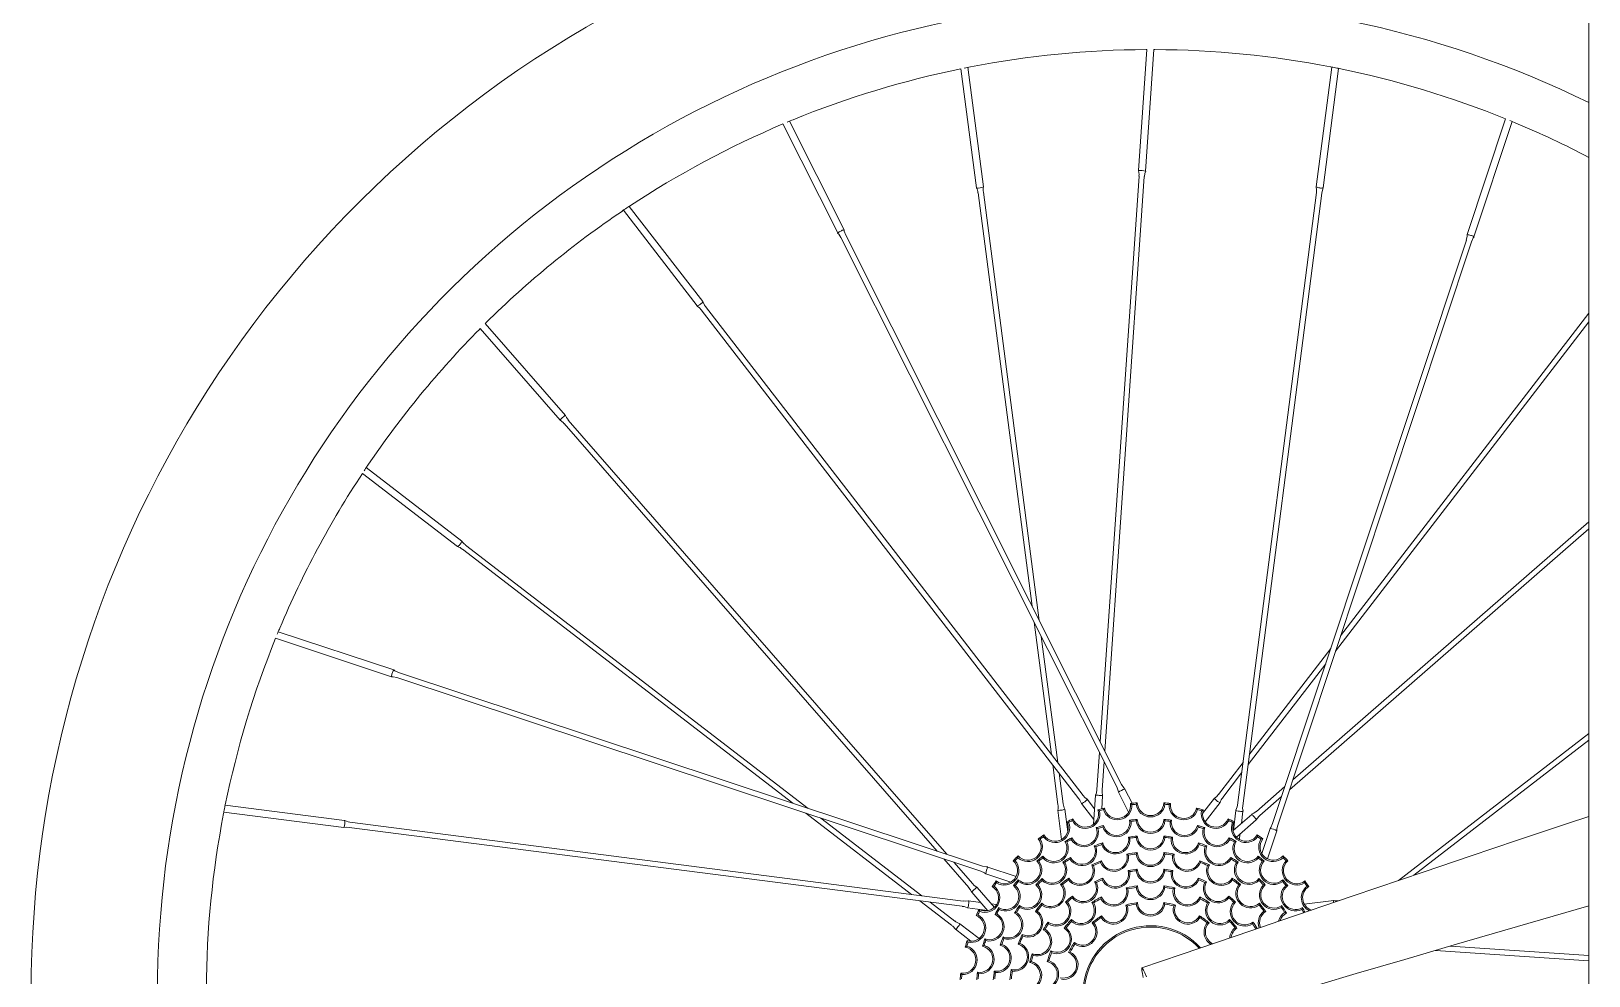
# Model space of a CAD drawing. Header units: inches. Extents: x -9 to 508, y -1 to 141.
# Drawn here: x -9.03 to 8.62, y 109.1 to 119.81 of the extents above; entities that cross this region are included whole.
import ezdxf

# ---------------------------------------------------------------- set-up
doc = ezdxf.new("R2010")
doc.units = ezdxf.units.IN
doc.layers.add('ZANO_R', color=7, linetype='Continuous', lineweight=0)

msp = doc.modelspace()

# ---------------------------------------------------------------- linework, layer by layer
at = {"layer": 'ZANO_R'}
msp.add_line((8.61546, 127.77367), (8.61546, 96.27767), dxfattribs=at)
at = {"layer": 'ZANO_R', "color": 253}
for p, q in [((3.60832, 119.59672), (3.514, 118.22388)), ((3.59381, 118.2184), (3.68851, 119.59673)), ((1.50266, 119.37854), (1.67853, 118.03059)), ((1.75786, 118.04094), (1.5811, 119.39569)), ((5.70256, 119.39784), (5.52765, 118.03941)), ((5.607, 118.0292), (5.7812, 119.38218)), ((0.17786, 117.55314), (-0.44026, 118.78495)), ((7.67309, 118.81108), (7.23788, 117.49916)), ((7.31381, 117.47397), (7.74776, 118.78208)), ((-0.51357, 118.75266), (0.10636, 117.51726)), ((3.5197, 118.16099), (3.07917, 111.74903)), ((3.13207, 111.64361), (3.57956, 118.15688)), ((1.69644, 117.97067), (2.30761, 113.28661)), ((2.38938, 113.12366), (1.75593, 117.97844)), ((5.52967, 117.97677), (4.6355, 111.03196)), ((4.69501, 111.0243), (5.58918, 117.96911)), ((-2.32185, 117.77419), (-1.48497, 116.68996)), ((-1.42164, 116.73884), (-2.25517, 117.81873)), ((0.14323, 117.46607), (3.2688, 111.23736)), ((3.32242, 111.26427), (0.19686, 117.49298)), ((7.22776, 117.43689), (5.0335, 110.82242)), ((5.09045, 110.80352), (7.28471, 117.418)), ((-1.43925, 116.64709), (2.8392, 111.10409)), ((2.88669, 111.14075), (-1.39176, 116.68375)), ((-2.97897, 115.44909), (-3.88663, 116.49068)), ((5.74548, 112.77807), (8.61546, 116.50939)), ((8.61546, 116.6078), (5.80289, 112.95112)), ((-3.94333, 116.43397), (-3.03928, 115.39653)), ((-2.99078, 115.3561), (1.23166, 110.51065)), ((1.34361, 110.47351), (-2.94554, 115.39551)), ((-5.27798, 114.79076), (-4.20047, 113.96199)), ((-4.1517, 114.0254), (-5.23462, 114.85834)), ((8.61546, 114.24127), (5.26123, 111.31831)), ((5.22409, 111.20637), (8.61546, 114.16169)), ((-4.14545, 113.93228), (-0.40115, 111.05231)), ((-0.2281, 110.99491), (-4.10887, 113.97984)), ((-4.924, 112.56324), (-6.23211, 112.99719)), ((2.3312, 113.10583), (2.52676, 111.60708)), ((2.59958, 111.51274), (2.41297, 112.94287)), ((-6.26111, 112.92252), (-4.94919, 112.48731)), ((5.69173, 112.8066), (4.77023, 111.60855)), ((4.75501, 111.49035), (5.63432, 112.63356)), ((-4.88693, 112.47719), (1.72755, 110.28293)), ((1.74645, 110.33988), (-4.86803, 112.53414)), ((8.61546, 111.84173), (6.45923, 110.17741)), ((6.63451, 110.23691), (8.61546, 111.76594)), ((3.07109, 111.63136), (3.04172, 111.20396)), ((3.10158, 111.19985), (3.12398, 111.52595)), ((2.54218, 111.4889), (2.60108, 111.03748)), ((2.66058, 111.04524), (2.61499, 111.39456)), ((4.69758, 111.51408), (4.42002, 111.15323)), ((4.46758, 111.11665), (4.68236, 111.39589)), ((3.2878, 111.1772), (3.40192, 110.94978)), ((3.44015, 111.05196), (3.3593, 111.21308)), ((5.17231, 111.24082), (4.84932, 110.95937)), ((-5.47923, 110.85642), (-6.83221, 111.03062)), ((2.86909, 111.049), (3.00863, 110.86822)), ((3.01689, 110.98844), (2.93242, 111.09789)), ((3.02747, 111.14245), (3.00498, 110.81515)), ((3.0972, 110.99027), (3.10728, 111.13696)), ((3.12803, 110.99819), (3.11731, 110.98001)), ((3.42329, 111.05025), (3.43959, 111.03683)), ((3.50036, 111.05699), (3.48665, 111.04095)), ((3.8139, 111.04095), (3.80018, 111.05699)), ((3.86096, 111.03683), (3.87725, 111.05025)), ((4.18324, 110.98001), (4.17251, 110.99819)), ((4.37446, 111.11039), (4.23994, 110.9355)), ((4.26934, 110.84251), (4.43787, 111.06162)), ((4.88874, 110.91414), (5.13517, 111.12888)), ((-6.84787, 110.95198), (-5.48944, 110.77708)), ((1.52567, 109.94443), (-5.41914, 110.8386)), ((-0.25663, 110.94115), (0.94142, 110.01966)), ((1.05962, 110.00444), (-0.08358, 110.88375)), ((2.59915, 110.97497), (2.64263, 110.64177)), ((2.71212, 110.72749), (2.67848, 110.98532)), ((2.70145, 110.84292), (2.72135, 110.83589)), ((2.77157, 110.87562), (2.76416, 110.85585)), ((3.0533, 110.97816), (3.07168, 110.96778)), ((3.41309, 110.8604), (3.42964, 110.84724)), ((3.50038, 110.869), (3.48672, 110.85286)), ((3.81382, 110.85286), (3.80016, 110.869)), ((3.87091, 110.84724), (3.88745, 110.8604)), ((4.22887, 110.96778), (4.24724, 110.97816)), ((4.53638, 110.85585), (4.52898, 110.87562)), ((4.5792, 110.83589), (4.5991, 110.84292)), ((4.79575, 110.92595), (4.58465, 110.74199)), ((4.61768, 110.97187), (4.58852, 110.74536)), ((4.62281, 110.66913), (4.84831, 110.86563)), ((4.67937, 110.82453), (4.69702, 110.96165)), ((-5.4268, 110.7791), (1.51801, 109.88492)), ((2.37843, 110.64864), (2.39925, 110.64517)), ((2.4418, 110.69301), (2.43794, 110.67226)), ((2.75817, 110.66173), (2.75173, 110.6416)), ((3.03514, 110.77645), (3.05393, 110.76677)), ((3.11907, 110.80192), (3.10882, 110.78342)), ((3.40003, 110.66959), (3.41689, 110.65676)), ((3.50041, 110.6809), (3.48682, 110.66464)), ((3.81372, 110.66464), (3.80014, 110.6809)), ((3.88366, 110.65676), (3.90052, 110.66959)), ((4.19172, 110.78342), (4.18148, 110.80192)), ((4.24662, 110.76677), (4.26541, 110.77645)), ((4.54881, 110.6416), (4.54237, 110.66173)), ((4.65598, 110.64288), (4.66398, 110.70501)), ((4.8626, 110.67226), (4.85875, 110.69301)), ((4.9013, 110.64517), (4.92212, 110.64864)), ((5.0044, 110.76645), (4.91001, 110.48193)), ((4.97428, 110.42157), (5.08033, 110.74126)), ((2.68082, 110.62039), (2.70114, 110.61455)), ((3.01246, 110.56953), (3.03176, 110.56078)), ((3.10781, 110.60289), (3.09818, 110.58402)), ((3.38271, 110.47716), (3.39999, 110.46481)), ((3.50044, 110.49266), (3.48695, 110.47626)), ((3.8136, 110.47626), (3.80011, 110.49266)), ((3.90056, 110.46481), (3.91783, 110.47716)), ((4.20236, 110.58402), (4.19274, 110.60289)), ((4.26879, 110.56078), (4.28808, 110.56953)), ((4.5994, 110.61455), (4.61973, 110.62039)), ((1.30915, 110.42173), (1.5906, 110.09875)), ((1.63583, 110.13817), (1.42109, 110.38459)), ((2.1284, 110.22371), (1.80871, 110.32976)), ((2.09405, 110.40122), (2.11516, 110.40141)), ((2.14876, 110.45592), (2.14856, 110.43482)), ((2.36376, 110.39819), (2.38483, 110.39644)), ((2.43156, 110.45384), (2.42917, 110.43283)), ((2.65688, 110.38574), (2.67764, 110.3815)), ((2.74241, 110.43948), (2.73723, 110.41894)), ((2.98355, 110.35416), (3.00344, 110.3467)), ((3.09325, 110.3996), (3.08447, 110.38027)), ((3.39829, 110.28954), (3.4158, 110.27738)), ((3.50049, 110.30423), (3.48711, 110.28764)), ((3.81343, 110.28764), (3.80006, 110.30423)), ((3.88475, 110.27738), (3.90225, 110.28954)), ((4.21608, 110.38027), (4.20729, 110.3996)), ((4.29711, 110.3467), (4.31699, 110.35416)), ((4.56332, 110.41894), (4.55813, 110.43948)), ((4.62291, 110.3815), (4.64366, 110.38574)), ((4.87138, 110.43283), (4.86899, 110.45384)), ((4.91572, 110.39644), (4.93679, 110.39819)), ((5.15199, 110.43482), (5.15179, 110.45592)), ((5.18539, 110.40141), (5.2065, 110.40122)), ((1.78352, 110.25383), (2.06805, 110.15944)), ((1.90133, 110.17154), (1.9048, 110.15072)), ((2.09613, 110.11841), (2.11714, 110.1208)), ((2.15178, 110.18621), (2.15353, 110.16514)), ((2.35111, 110.12743), (2.37229, 110.12791)), ((2.42254, 110.19886), (2.42206, 110.17768)), ((2.62982, 110.13204), (2.65097, 110.12998)), ((2.72403, 110.20433), (2.72055, 110.18337)), ((3.01694, 110.16225), (3.03716, 110.15552)), ((3.11085, 110.20514), (3.10269, 110.18545)), ((3.50056, 110.11551), (3.48734, 110.09867)), ((3.81321, 110.09867), (3.79999, 110.11551)), ((4.19785, 110.18545), (4.1897, 110.20514)), ((4.26339, 110.15552), (4.28361, 110.16225)), ((4.58, 110.18337), (4.57652, 110.20433)), ((4.64958, 110.12998), (4.67072, 110.13204)), ((4.87849, 110.17768), (4.87801, 110.19886)), ((4.92825, 110.12791), (4.94943, 110.12743)), ((5.14701, 110.16514), (5.14877, 110.18621)), ((5.1834, 110.1208), (5.20441, 110.11841)), ((5.39574, 110.15072), (5.39922, 110.17154)), ((1.03589, 109.947), (1.39674, 109.66944)), ((1.72544, 109.9288), (1.58832, 109.94645)), ((1.62402, 110.04517), (1.80798, 109.83408)), ((1.88084, 109.87223), (1.68434, 110.09773)), ((1.85696, 110.10817), (1.87771, 110.11203)), ((2.76492, 110.00028), (2.76264, 109.97909)), ((3.09375, 109.99098), (3.08709, 109.97064)), ((3.37513, 110.0934), (3.39331, 110.08209)), ((3.90724, 110.08209), (3.92542, 110.0934)), ((4.21346, 109.97064), (4.20679, 109.99098)), ((4.53791, 109.97909), (4.53563, 110.00028)), ((5.72555, 109.95082), (5.39235, 109.90734)), ((5.42284, 110.11203), (5.44359, 110.10817)), ((1.43332, 109.717), (1.15408, 109.93178)), ((1.5781, 109.86711), (1.80461, 109.83794)), ((1.67435, 109.7784), (1.69412, 109.78581)), ((1.70705, 109.84852), (1.71408, 109.82862)), ((1.90709, 109.90541), (1.84496, 109.91341)), ((1.88824, 109.7918), (1.90838, 109.79824)), ((1.92958, 109.86915), (1.93542, 109.84883)), ((2.11049, 109.80756), (2.13103, 109.81274)), ((2.16423, 109.89309), (2.16847, 109.87233)), ((2.34564, 109.82594), (2.3666, 109.82942)), ((2.41793, 109.92015), (2.41999, 109.899)), ((2.68689, 109.93267), (2.70819, 109.93191)), ((2.98345, 109.9273), (3.0044, 109.9229)), ((3.09602, 109.77674), (3.09113, 109.75577)), ((3.36937, 109.89844), (3.38822, 109.88805)), ((3.50067, 109.92635), (3.48767, 109.90918)), ((3.81288, 109.90918), (3.79988, 109.92635)), ((3.91232, 109.88805), (3.93118, 109.89844)), ((4.20942, 109.75577), (4.20452, 109.77674)), ((4.29614, 109.9229), (4.31709, 109.9273)), ((4.59236, 109.93191), (4.61366, 109.93267)), ((4.88056, 109.899), (4.88262, 109.92015)), ((4.93395, 109.82942), (4.9549, 109.82594)), ((5.13207, 109.87233), (5.13631, 109.89309)), ((5.16951, 109.81274), (5.19006, 109.80756)), ((5.36513, 109.84883), (5.37096, 109.86915)), ((1.43958, 109.62388), (1.61447, 109.48936)), ((1.70746, 109.51877), (1.48835, 109.68729)), ((2.43489, 109.61941), (2.45554, 109.62469)), ((2.49071, 109.70627), (2.49449, 109.6853)), ((2.67221, 109.63726), (2.6934, 109.64029)), ((2.75407, 109.73483), (2.75477, 109.71343)), ((2.98743, 109.69784), (3.00888, 109.69601)), ((4.29166, 109.69601), (4.31312, 109.69784)), ((4.54578, 109.71343), (4.54647, 109.73483)), ((4.60715, 109.64029), (4.62834, 109.63726)), ((4.80606, 109.6853), (4.80984, 109.70627)), ((1.55179, 109.42194), (1.56996, 109.43266)), ((1.57181, 109.49667), (1.58219, 109.47829)), ((1.74806, 109.4309), (1.76655, 109.44115)), ((1.77352, 109.51483), (1.7832, 109.49604)), ((1.94708, 109.44216), (1.96595, 109.45179)), ((1.98044, 109.53751), (1.98919, 109.51821)), ((2.15037, 109.45672), (2.16971, 109.4655)), ((2.19581, 109.56642), (2.20327, 109.54653)), ((2.78721, 109.47548), (2.79128, 109.45434)), ((8.61546, 109.32543), (7.04419, 109.43338)), ((2.28135, 109.24785), (2.29968, 109.25872)), ((2.31044, 109.34691), (2.31998, 109.32785)), ((2.47893, 109.25827), (2.4978, 109.26836)), ((2.52249, 109.37794), (2.53046, 109.35808)), ((2.7201, 109.35924), (2.74044, 109.36629)), ((6.87782, 109.38467), (8.61546, 109.26529)), ((1.49972, 109.12668), (1.51314, 109.11038)), ((1.68957, 109.13688), (1.70274, 109.12033)), ((1.88038, 109.14994), (1.89321, 109.13308)), ((2.07281, 109.16726), (2.08516, 109.14998))]:
    msp.add_line(p, q, dxfattribs=at)
at = {"layer": 'ZANO_R', "color": 253, "flags": 128}
for points in [[(3.60094, 119.59627), (3.60067, 119.59626), (3.60555, 119.59657), (3.60832, 119.59671)], [(5.68854, 119.40039), (5.68819, 119.40043), (5.69231, 119.39988), (5.70151, 119.39858), (5.71476, 119.39649), (5.73052, 119.39368), (5.74695, 119.39038), (5.76223, 119.38696), (5.77468, 119.38393), (5.78294, 119.38179), (5.78609, 119.38095), (5.78591, 119.38099)], [(3.51392, 118.22376), (3.52014, 118.17825), (3.51821, 118.16117)], [(3.581, 118.15669), (3.58512, 118.19187), (3.59493, 118.21779)], [(5.52665, 118.03894), (5.53124, 118.00509), (5.52833, 117.97689)], [(5.59055, 117.96896), (5.59281, 117.98908), (5.60735, 118.02868)], [(-2.33351, 117.76612), (-2.33378, 117.76591), (-2.33025, 117.76861), (-2.32261, 117.77434), (-2.31162, 117.78232), (-2.29841, 117.79152), (-2.28445, 117.80078), (-2.27132, 117.80909), (-2.26052, 117.81564), (-2.25339, 117.81984), (-2.25083, 117.82132), (-2.25088, 117.82129)], [(0.19713, 117.49306), (0.18078, 117.53769), (0.17901, 117.5532)], [(0.10564, 117.5161), (0.11981, 117.50231), (0.14289, 117.46581)], [(7.23656, 117.49885), (7.23682, 117.47908), (7.22734, 117.43695)], [(7.28496, 117.41787), (7.30495, 117.46098), (7.31467, 117.4732)], [(-1.48535, 116.68891), (-1.45817, 116.66823), (-1.44028, 116.64624)], [(-1.39068, 116.68462), (-1.40331, 116.70044), (-1.42103, 116.73873)], [(-3.88675, 116.49082), (-3.88182, 116.49525), (-3.87823, 116.49841), (-3.87845, 116.49821)], [(-3.94861, 116.428), (-3.94694, 116.42991), (-3.94333, 116.43397)], [(-3.03928, 115.39653), (-3.03755, 115.39918), (-3.0315, 115.40543), (-3.02203, 115.41432), (-3.01061, 115.42451), (-2.99895, 115.43444), (-2.98885, 115.44259), (-2.98183, 115.44774), (-2.97897, 115.44909), (-2.97894, 115.44904)], [(-2.94439, 115.3964), (-2.96635, 115.42419), (-2.97775, 115.44945)], [(-3.03925, 115.39639), (-3.00267, 115.36861), (-2.99196, 115.35517)], [(-5.2585, 114.82226), (-5.25123, 114.83378), (-5.24198, 114.84774), (-5.23278, 114.86098), (-5.22473, 114.8721), (-5.21886, 114.87993), (-5.21599, 114.88368), (-5.21618, 114.88344)], [(-6.2431, 112.96956), (-6.24297, 112.96991), (-6.23732, 112.98454), (-6.23094, 113.00004), (-6.22453, 113.01468), (-6.2189, 113.02687), (-6.21484, 113.03532), (-6.21298, 113.03912), (-6.21314, 113.0388)], [(-4.94888, 112.48598), (-4.92911, 112.48625), (-4.88698, 112.47676)], [(-4.86789, 112.53438), (-4.91101, 112.55437), (-4.92323, 112.56409)], [(3.04028, 111.20414), (3.03616, 111.16897), (3.02634, 111.14302)], [(3.10736, 111.13711), (3.10114, 111.1826), (3.10307, 111.19967)], [(3.26852, 111.2373), (3.28488, 111.19266), (3.28662, 111.17738)], [(3.36018, 111.21407), (3.34585, 111.22803), (3.32278, 111.26451)], [(-6.85046, 110.93762), (-6.85016, 110.93987), (-6.8491, 110.94757), (-6.84725, 110.9597), (-6.84465, 110.97486), (-6.84147, 110.99129), (-6.83804, 111.00711), (-6.83483, 111.02061), (-6.83236, 111.03031), (-6.83109, 111.03511), (-6.83115, 111.03488)], [(2.83812, 111.10323), (2.85075, 111.0874), (2.86849, 111.04908)], [(2.93224, 111.09805), (2.93242, 111.09789), (2.93127, 111.09438), (2.92549, 111.08769), (2.91593, 111.07883), (2.90407, 111.06915), (2.8917, 111.06012), (2.88071, 111.05312), (2.87277, 111.04922), (2.86909, 111.049), (2.86896, 111.04924)], [(2.93275, 111.09897), (2.90561, 111.11962), (2.88774, 111.1416)], [(4.40248, 111.08121), (4.39062, 111.09091), (4.38113, 111.09986), (4.37546, 111.1067), (4.37446, 111.11039), (4.37468, 111.1106)], [(4.63413, 111.03211), (4.63187, 111.01199), (4.61731, 110.97235)], [(4.69802, 110.96218), (4.69343, 110.99598), (4.69634, 111.02416)], [(-5.41899, 110.83997), (-5.43911, 110.84224), (-5.47871, 110.85678)], [(2.6396, 110.97415), (2.62436, 110.97262), (2.61132, 110.97225), (2.60247, 110.97307), (2.59915, 110.97497), (2.59916, 110.97528)], [(8.61546, 110.90376), (8.37504, 110.82351), (7.80725, 110.633), (7.26979, 110.45189), (6.75172, 110.27669), (5.94455, 110.00272), (5.12434, 109.72335), (4.78451, 109.60739), (4.40938, 109.4793), (3.99884, 109.33904), (3.55286, 109.18664)], [(4.69702, 110.96189), (4.69702, 110.96165), (4.69374, 110.95998), (4.68492, 110.95934), (4.67189, 110.95983), (4.65666, 110.96138), (4.64153, 110.96374), (4.62881, 110.96657), (4.62044, 110.96942), (4.61768, 110.97187), (4.61776, 110.97212)], [(4.84843, 110.96051), (4.82065, 110.93856), (4.79536, 110.92716)], [(4.84847, 110.86569), (4.87623, 110.90224), (4.88966, 110.91295)], [(5.03327, 110.82258), (5.01327, 110.77944), (5.00369, 110.7674)], [(-5.48897, 110.77607), (-5.45512, 110.78067), (-5.42692, 110.77776)], [(5.08166, 110.74133), (5.08139, 110.76134), (5.09087, 110.80345)], [(1.80864, 110.33108), (1.78863, 110.33082), (1.74652, 110.3403)], [(1.68428, 110.09789), (1.64773, 110.12566), (1.63702, 110.13909)], [(1.72739, 110.28269), (1.77053, 110.26269), (1.78257, 110.25312)], [(1.58779, 109.94745), (1.55399, 109.94286), (1.52581, 109.94577)], [(1.58808, 109.94644), (1.58832, 109.94645), (1.58999, 109.94317), (1.59063, 109.93434), (1.59014, 109.92132), (1.58859, 109.90608), (1.58623, 109.89096), (1.5834, 109.87823), (1.58055, 109.86986), (1.5781, 109.86711), (1.57785, 109.86718)], [(1.58946, 110.09785), (1.61141, 110.07007), (1.62282, 110.04478)], [(5.72308, 109.92745), (5.72282, 109.93865), (5.72364, 109.9475), (5.72555, 109.95082), (5.72586, 109.95081)], [(1.51786, 109.88355), (1.53798, 109.88129), (1.57762, 109.86674)], [(3.78055, 108.47219), (4.08247, 108.56145), (4.34175, 108.63809), (4.55841, 108.70211), (4.73244, 108.75351), (4.86384, 108.79231), (4.96483, 108.82213), (5.06897, 108.85286), (5.17816, 108.88508), (5.55428, 108.99597), (5.98038, 109.1214), (6.52984, 109.28279), (7.09077, 109.44702), (7.66273, 109.61384), (8.61546, 109.88986)], [(1.46876, 109.6519), (1.45906, 109.64005), (1.45011, 109.63056), (1.44327, 109.62488), (1.43958, 109.62388), (1.43937, 109.62411)], [(3.60507, 109.08661), (3.58691, 109.13008), (3.57181, 109.162), (3.56037, 109.18113), (3.55301, 109.18676), (3.55003, 109.17865), (3.55153, 109.15712), (3.55746, 109.12299), (3.56758, 109.07759)]]:
    msp.add_lwpolyline(points, dxfattribs=at)
at = {"layer": 'ZANO_R', "color": 253}
for centre, radius, start, end in [((3.65027, 108.8997), 12.68108, 66.949447, 264.472875), ((3.65027, 108.8997), 11.24998, 63.809882, 180), ((3.65027, 108.8997), 10.69665, 90.264081, 100.986079), ((3.66464, 119.08791), 0.50957, 86.006997, 87.313752), ((3.65027, 108.8997), 10.69665, 79.014987, 89.732907), ((3.65027, 108.8997), 10.69665, 101.582267, 112.23536), ((1.70997, 118.65548), 0.75133, 97.505793, 103.162771), ((3.65027, 108.8997), 10.69665, 67.908804, 78.483071), ((-0.16051, 118.10088), 0.73909, 108.700918, 114.524872), ((7.46079, 118.0981), 0.74176, 63.716215, 69.516631), ((3.65027, 108.8997), 10.69665, 62.342717, 67.235846), ((3.65027, 108.8997), 10.69665, 112.908804, 123.482312), ((3.5401, 118.02075), 0.20476, 74.797519, 97.322287), ((1.58137, 117.97083), 0.11375, 359.876638, 31.411289), ((1.70698, 118.12177), 0.09551, 252.674007, 302.194315), ((1.87075, 118.00779), 0.11739, 163.926028, 194.36355), ((5.56683, 118.1073), 0.07838, 240.012439, 269.858254), ((5.5863, 118.10476), 0.07835, 255.465302, 285.320791), ((3.65027, 108.8997), 10.69665, 124.014563, 134.735671), ((0.18178, 117.43022), 0.11511, 110.852408, 130.914094), ((0.19258, 117.46471), 0.08956, 99.443972, 125.312832), ((7.22969, 117.38435), 0.11504, 65.846849, 85.921273), ((7.26173, 117.40113), 0.08946, 54.429854, 80.326289), ((-1.50528, 116.76567), 0.07839, 285.014318, 314.855529), ((-1.48973, 116.77766), 0.07838, 300.469181, 330.315115), ((3.65027, 108.8997), 10.69665, 135.267179, 145.985758), ((3.65027, 108.8997), 10.69665, 146.582267, 157.234999), ((-4.24483, 114.04656), 0.0955, 297.673468, 347.196111), ((-4.04845, 114.08176), 0.11737, 208.92346, 239.367266), ((-4.22697, 113.85093), 0.11385, 44.890234, 76.396391), ((3.65027, 108.8997), 10.69665, 157.908804, 168.485611), ((-4.83439, 112.47911), 0.11503, 155.844018, 175.920035), ((-4.85111, 112.51113), 0.08951, 144.436175, 170.318162), ((3.40631, 111.0302), 0.18883, 104.417895, 128.877563), ((2.48606, 111.00814), 0.11758, 343.832988, 14.346182), ((2.77552, 111.04504), 0.11363, 179.867959, 211.304357), ((3.04531, 110.9639), 0.17943, 82.884589, 95.704148), ((3.65027, 108.8997), 2.1625, 103.975071, 106.024929), ((3.0652, 110.96254), 0.17942, 76.434785, 89.255242), ((3.27476, 111.02934), 0.165, 197.397024, 2.602976), ((3.27476, 111.02934), 0.15, 191.987535, 8.012465), ((3.65027, 108.8997), 2.1625, 93.975071, 96.024929), ((3.65027, 108.8997), 2.1475, 94.369836, 95.630164), ((3.65027, 111.06219), 0.165, 187.397024, 352.602976), ((3.65027, 111.06219), 0.15, 181.987535, 358.012465), ((3.65027, 108.8997), 2.1625, 83.975071, 86.024929), ((3.65027, 108.8997), 2.1475, 84.369836, 85.630164), ((4.02579, 111.02934), 0.165, 177.397024, 342.602976), ((4.02579, 111.02934), 0.15, 171.987535, 348.012465), ((3.65027, 108.8997), 2.1625, 73.975071, 76.024929), ((4.318, 111.21376), 0.11751, 298.821831, 329.355214), ((4.44568, 111.11835), 0.05698, 220.682623, 262.265172), ((4.54866, 111.03526), 0.11357, 134.860668, 166.313244), ((3.65027, 108.8997), 10.69665, 169.016739, 179.732468), ((-5.55483, 110.83572), 0.07839, 345.47283, 15.31324), ((2.56903, 110.77247), 0.165, 217.397024, 22.602976), ((2.56903, 110.77247), 0.15, 211.987535, 28.012465), ((2.64389, 111.03094), 0.05695, 265.672175, 307.275819), ((3.65027, 108.8997), 2.1625, 113.975071, 116.024929), ((3.65027, 108.8997), 2.1475, 114.369836, 115.630164), ((2.91066, 110.93178), 0.165, 207.397024, 12.602976), ((2.91066, 110.93178), 0.15, 201.987535, 18.012465), ((3.65027, 108.8997), 2.1475, 104.369836, 105.630164), ((3.26497, 110.83674), 0.165, 198.854603, 3.645397), ((3.26497, 110.83674), 0.15, 193.426312, 9.073688), ((3.65027, 108.8997), 1.975, 94.352625, 96.897375), ((3.65027, 108.8997), 1.96, 94.786513, 96.463487), ((3.65027, 110.87469), 0.165, 187.604603, 352.395397), ((3.65027, 110.87469), 0.15, 182.176312, 357.823688), ((3.65027, 108.8997), 1.975, 83.102625, 85.647375), ((3.65027, 108.8997), 1.96, 83.536513, 85.213487), ((4.03558, 110.83674), 0.165, 176.354603, 341.145397), ((4.03558, 110.83674), 0.15, 170.926312, 346.573688), ((3.65027, 108.8997), 2.1475, 74.369836, 75.630164), ((4.38989, 110.93178), 0.165, 167.397024, 332.602976), ((4.38989, 110.93178), 0.15, 161.987535, 338.012465), ((3.65027, 108.8997), 2.1625, 63.975071, 66.024929), ((3.65027, 108.8997), 2.1475, 64.369836, 65.630164), ((4.73152, 110.77247), 0.165, 157.397024, 322.602976), ((4.73152, 110.77247), 0.15, 151.987535, 328.012465), ((4.68204, 110.78702), 0.17953, 37.888802, 50.701598), ((4.69516, 110.77202), 0.17949, 31.435583, 44.250806), ((-5.55733, 110.81626), 0.07838, 330.008818, 359.855009), ((2.26025, 110.55627), 0.165, 227.397024, 32.602976), ((2.26025, 110.55627), 0.15, 221.987535, 38.012465), ((3.65027, 108.8997), 2.1625, 123.975071, 126.024929), ((3.65027, 108.8997), 2.1475, 124.369836, 125.630164), ((3.65027, 108.8997), 1.975, 116.852625, 119.397375), ((2.89447, 110.72436), 0.165, 210.104603, 14.895397), ((2.89447, 110.72436), 0.15, 204.676312, 20.323688), ((3.65027, 108.8997), 1.975, 105.602625, 108.147375), ((3.65027, 108.8997), 1.96, 106.036513, 107.713487), ((3.25252, 110.64238), 0.165, 200.713007, 5.001279), ((3.25252, 110.64238), 0.15, 195.261868, 10.452418), ((3.65027, 108.8997), 1.7875, 94.809449, 98.047694), ((3.65027, 108.8997), 1.7725, 95.29106, 97.566083), ((3.65027, 110.68719), 0.165, 187.855864, 352.144136), ((3.65027, 110.68719), 0.15, 182.404725, 357.595275), ((3.65027, 108.8997), 1.7875, 81.952306, 85.190551), ((3.65027, 108.8997), 1.7725, 82.433917, 84.70894), ((4.04803, 110.64238), 0.165, 174.998721, 339.286993), ((4.04803, 110.64238), 0.15, 169.547582, 344.738132), ((3.65027, 108.8997), 1.975, 71.852625, 74.397375), ((3.65027, 108.8997), 1.96, 72.286513, 73.963487), ((4.40607, 110.72436), 0.165, 165.104603, 329.895397), ((4.40607, 110.72436), 0.15, 159.676312, 335.323688), ((3.65027, 108.8997), 1.975, 60.602625, 63.147375), ((3.65027, 108.8997), 2.1625, 53.975071, 56.024929), ((3.65027, 108.8997), 2.1475, 54.369836, 55.630164), ((5.0403, 110.55627), 0.165, 147.397024, 312.602976), ((5.0403, 110.55627), 0.15, 141.987535, 318.012465), ((4.98428, 110.57874), 0.18879, 59.415208, 83.88071), ((2.55302, 110.54185), 0.165, 221.354603, 26.145397), ((2.55302, 110.54185), 0.15, 215.926312, 31.573688), ((3.65027, 108.8997), 1.96, 117.286513, 118.963487), ((2.87471, 110.51018), 0.165, 213.57015, 17.858422), ((2.87471, 110.51018), 0.15, 208.11901, 23.309561), ((3.65027, 108.8997), 1.7875, 107.666592, 110.904836), ((3.65027, 108.8997), 1.7725, 108.148203, 110.423226), ((3.23616, 110.44518), 0.15, 197.686724, 12.313276), ((3.65027, 108.8997), 1.6, 95.373448, 99.626552), ((3.65027, 108.8997), 1.585, 95.914564, 99.085436), ((3.65027, 110.49969), 0.165, 188.166225, 351.833775), ((3.65027, 110.49969), 0.15, 182.686724, 357.313276), ((3.65027, 108.8997), 1.6, 80.373448, 84.626552), ((3.65027, 108.8997), 1.585, 80.914564, 84.085436), ((4.06438, 110.44518), 0.15, 167.686724, 342.313276), ((3.65027, 108.8997), 1.7875, 69.095164, 72.333408), ((3.65027, 108.8997), 1.7725, 69.576774, 71.851797), ((4.42584, 110.51018), 0.165, 162.141578, 326.42985), ((4.42584, 110.51018), 0.15, 156.690439, 331.88099), ((3.65027, 108.8997), 1.96, 61.036513, 62.713487), ((4.74752, 110.54185), 0.165, 153.854603, 318.645397), ((4.74752, 110.54185), 0.15, 148.426312, 324.073688), ((1.9714, 110.23365), 0.18895, 149.426147, 173.869242), ((1.99371, 110.28972), 0.15, 231.987535, 48.012465), ((1.99371, 110.28972), 0.165, 237.397024, 42.602976), ((3.65027, 108.8997), 2.1625, 133.975071, 136.024929), ((3.65027, 108.8997), 2.1475, 134.369836, 135.630164), ((2.25374, 110.29623), 0.15, 227.176312, 42.823688), ((2.25374, 110.29623), 0.165, 232.604603, 37.395397), ((3.65027, 108.8997), 1.975, 128.102625, 130.647375), ((3.65027, 108.8997), 1.96, 128.536513, 130.213487), ((2.53579, 110.29722), 0.165, 226.427293, 30.715564), ((2.53579, 110.29722), 0.15, 220.976153, 36.166704), ((3.65027, 108.8997), 1.7875, 120.523735, 123.761979), ((3.65027, 108.8997), 1.7725, 121.005346, 123.280368), ((2.85027, 110.28534), 0.165, 218.166225, 21.833775), ((2.85027, 110.28534), 0.15, 212.686724, 27.313276), ((3.65027, 108.8997), 1.6, 110.373448, 114.626552), ((3.65027, 108.8997), 1.585, 110.914564, 114.085436), ((3.23616, 110.44518), 0.165, 203.166225, 6.833775), ((3.25233, 110.25498), 0.15, 199.407321, 13.319951), ((3.65027, 108.8997), 1.4125, 96.08737, 100.276266), ((3.65027, 110.31219), 0.15, 183.043685, 356.956315), ((3.65027, 108.8997), 1.4125, 79.723734, 83.91263), ((4.04822, 110.25498), 0.15, 166.680049, 340.592679), ((4.06438, 110.44518), 0.165, 173.166225, 336.833775), ((3.65027, 108.8997), 1.6, 65.373448, 69.626552), ((3.65027, 108.8997), 1.585, 65.914564, 69.085436), ((4.45027, 110.28534), 0.165, 158.166225, 321.833775), ((4.45027, 110.28534), 0.15, 152.686724, 327.313276), ((3.65027, 108.8997), 1.7875, 56.238021, 59.476265), ((3.65027, 108.8997), 1.7725, 56.719632, 58.994654), ((4.76476, 110.29722), 0.165, 149.284436, 313.572707), ((4.76476, 110.29722), 0.15, 143.833296, 319.023847), ((3.65027, 108.8997), 1.975, 49.352625, 51.897375), ((3.65027, 108.8997), 1.96, 49.786513, 51.463487), ((5.04681, 110.29623), 0.165, 142.604603, 307.395397), ((5.04681, 110.29623), 0.15, 137.176312, 312.823688), ((5.30684, 110.28972), 0.165, 137.397024, 302.602976), ((3.65027, 108.8997), 2.1625, 43.975071, 46.024929), ((3.65027, 108.8997), 2.1475, 44.369836, 45.630164), ((5.30684, 110.28972), 0.15, 131.987535, 308.012465), ((3.65027, 108.8997), 2.1625, 143.975071, 146.024929), ((3.65027, 108.8997), 2.1475, 144.369836, 145.630164), ((2.00812, 109.99695), 0.15, 238.426312, 54.073688), ((2.00812, 109.99695), 0.165, 243.854603, 48.645397), ((3.65027, 108.8997), 1.975, 139.352625, 141.897375), ((3.65027, 108.8997), 1.96, 139.786513, 141.463487), ((2.25275, 110.01418), 0.15, 233.833296, 49.023847), ((2.25275, 110.01418), 0.165, 239.284436, 43.572707), ((3.65027, 108.8997), 1.7875, 133.380878, 136.619122), ((3.65027, 108.8997), 1.7725, 133.862489, 136.137511), ((2.5189, 110.03107), 0.15, 227.686724, 42.313276), ((2.5189, 110.03107), 0.165, 233.166225, 36.833775), ((3.65027, 108.8997), 1.6, 125.373448, 129.626552), ((3.65027, 108.8997), 1.585, 125.914564, 129.085436), ((2.88662, 110.08797), 0.165, 221.286603, 24.167942), ((2.88662, 110.08797), 0.15, 215.770958, 29.683588), ((3.65027, 108.8997), 1.4125, 112.451007, 116.639902), ((3.65027, 108.8997), 1.3975, 113.06838, 116.022529), ((3.25233, 110.25498), 0.165, 204.922967, 7.804306), ((3.65027, 108.8997), 1.225, 97.0202, 102.9798), ((3.65027, 108.8997), 1.3975, 96.704744, 99.658892), ((3.65027, 110.31219), 0.165, 188.55933, 351.44067), ((3.65027, 110.1247), 0.15, 183.5101, 356.4899), ((3.65027, 108.8997), 1.225, 77.0202, 82.9798), ((3.65027, 108.8997), 1.3975, 80.341108, 83.295256), ((4.04822, 110.25498), 0.165, 172.195694, 335.077033), ((3.65027, 108.8997), 1.4125, 63.360098, 67.548993), ((3.65027, 108.8997), 1.3975, 63.977471, 66.93162), ((4.41393, 110.08797), 0.165, 155.832058, 318.713397), ((4.41393, 110.08797), 0.15, 150.316412, 324.229042), ((3.65027, 108.8997), 1.6, 50.373448, 54.626552), ((3.65027, 108.8997), 1.585, 50.914564, 54.085436), ((4.78164, 110.03107), 0.165, 143.166225, 306.833775), ((4.78164, 110.03107), 0.15, 137.686724, 312.313276), ((3.65027, 108.8997), 1.7875, 43.380878, 46.619122), ((3.65027, 108.8997), 1.7725, 43.862489, 46.137511), ((5.04779, 110.01418), 0.165, 136.427293, 300.715564), ((5.04779, 110.01418), 0.15, 130.976153, 306.166704), ((5.29242, 109.99695), 0.165, 131.354603, 296.145397), ((5.29242, 109.99695), 0.15, 125.926312, 301.573688), ((3.65027, 108.8997), 1.96, 38.536513, 40.213487), ((3.65027, 108.8997), 1.975, 38.102625, 40.647375), ((3.65027, 108.8997), 2.1475, 34.369836, 35.630164), ((3.65027, 108.8997), 2.1625, 33.975071, 36.024929), ((1.76292, 109.9315), 0.17948, 127.886342, 140.702857), ((1.77791, 109.94463), 0.17943, 121.434579, 134.254461), ((1.7775, 109.98095), 0.15, 241.987535, 58.012465), ((1.7775, 109.98095), 0.165, 247.397024, 52.602976), ((3.65027, 108.8997), 1.4125, 128.814643, 133.003539), ((3.65027, 108.8997), 1.3975, 129.432017, 132.386165), ((3.65027, 108.8997), 1.225, 117.0202, 122.9798), ((3.65027, 108.8997), 1.21, 117.738806, 122.261194), ((3.2313, 110.05082), 0.165, 209.073389, 10.926611), ((3.2313, 110.05082), 0.15, 203.5101, 16.4899), ((3.65027, 108.8997), 1.21, 97.738806, 102.261194), ((3.65027, 110.1247), 0.165, 189.073389, 350.926611), ((3.65027, 108.8997), 1.21, 77.738806, 82.261194), ((4.06925, 110.05082), 0.165, 169.073389, 330.926611), ((4.06925, 110.05082), 0.15, 163.5101, 336.4899), ((3.65027, 108.8997), 1.225, 57.0202, 62.9798), ((3.65027, 108.8997), 1.21, 57.738806, 62.261194), ((3.65027, 108.8997), 1.4125, 46.996461, 51.185357), ((3.65027, 108.8997), 1.3975, 47.613835, 50.567983), ((5.52305, 109.98095), 0.165, 127.397024, 243.608024), ((5.52305, 109.98095), 0.15, 121.987535, 250.386139), ((5.75871, 110.06383), 0.1175, 253.821814, 284.35627), ((1.61819, 109.63931), 0.15, 251.987535, 68.012465), ((1.61819, 109.63931), 0.165, 257.397024, 62.602976), ((3.65027, 108.8997), 2.1625, 153.975071, 156.024929), ((3.65027, 108.8997), 2.1475, 154.369836, 155.630164), ((1.82561, 109.6555), 0.15, 249.676312, 65.323688), ((1.82561, 109.6555), 0.165, 255.104603, 59.895397), ((3.65027, 108.8997), 1.975, 150.602625, 153.147375), ((3.65027, 108.8997), 1.96, 151.036513, 152.713487), ((2.03979, 109.67526), 0.15, 246.690439, 61.88099), ((2.03979, 109.67526), 0.165, 252.141578, 56.42985), ((3.65027, 108.8997), 1.7875, 146.238021, 149.476265), ((3.65027, 108.8997), 1.7725, 146.719632, 148.994654), ((2.26464, 109.6997), 0.15, 242.686724, 57.313276), ((2.26464, 109.6997), 0.165, 248.166225, 51.833775), ((3.65027, 108.8997), 1.6, 140.373448, 144.626552), ((3.65027, 108.8997), 1.585, 140.914564, 144.085436), ((2.58278, 109.82469), 0.15, 232.134594, 46.047224), ((2.58278, 109.82469), 0.165, 237.650239, 40.531579), ((2.86286, 109.8381), 0.15, 223.5101, 36.4899), ((2.86286, 109.8381), 0.165, 229.073389, 30.926611), ((3.65027, 108.8997), 1.0375, 122.290959, 129.709041), ((3.22828, 109.8475), 0.165, 213.774446, 14.225554), ((3.22828, 109.8475), 0.15, 208.145479, 19.854521), ((3.65027, 108.8997), 1.0375, 98.290959, 105.709041), ((3.65027, 108.8997), 1.0225, 99.150408, 104.849592), ((3.65027, 109.9372), 0.165, 189.774446, 350.225554), ((3.65027, 109.9372), 0.15, 184.145479, 355.854521), ((3.65027, 108.8997), 1.0375, 74.290959, 81.709041), ((3.65027, 108.8997), 1.0225, 75.150408, 80.849592), ((4.07226, 109.8475), 0.165, 165.774446, 326.225554), ((4.07226, 109.8475), 0.15, 160.145479, 331.854521), ((3.65027, 108.8997), 1.0375, 50.290959, 57.709041), ((4.43769, 109.8381), 0.165, 149.073389, 310.926611), ((4.43769, 109.8381), 0.15, 143.5101, 316.4899), ((4.71777, 109.82469), 0.165, 139.468421, 302.349761), ((4.71777, 109.82469), 0.15, 133.952776, 307.865406), ((5.03591, 109.6997), 0.165, 128.166225, 201.015184), ((3.65027, 108.8997), 1.585, 35.914564, 39.085436), ((3.65027, 108.8997), 1.6, 35.373448, 39.626552), ((5.03591, 109.6997), 0.15, 122.686724, 201.269579), ((5.26075, 109.67526), 0.165, 123.57015, 165.243442), ((5.26075, 109.67526), 0.15, 118.11901, 161.843792), ((3.65027, 108.8997), 1.7725, 31.005346, 33.280368), ((3.65027, 108.8997), 1.7875, 30.523735, 33.761979), ((3.65027, 108.8997), 1.96, 27.744477, 28.963487), ((3.65027, 108.8997), 1.975, 27.67728, 29.397375), ((1.33615, 109.56736), 0.11759, 28.834193, 59.344389), ((1.51472, 109.7981), 0.11358, 224.861172, 256.311253), ((1.43159, 109.69512), 0.05701, 310.693989, 352.255393), ((2.36542, 109.48647), 0.15, 248.498231, 62.41086), ((2.36542, 109.48647), 0.165, 254.013876, 56.895215), ((3.65027, 108.8997), 1.4125, 145.178279, 149.367175), ((3.65027, 108.8997), 1.3975, 145.795653, 148.749801), ((2.58939, 109.5122), 0.15, 243.5101, 56.4899), ((2.58939, 109.5122), 0.165, 249.073389, 50.926611), ((3.65027, 108.8997), 1.225, 137.0202, 142.9798), ((3.65027, 108.8997), 1.21, 137.738806, 142.261194), ((2.87926, 109.59392), 0.15, 232.145479, 43.854521), ((2.87926, 109.59392), 0.165, 237.774446, 38.225554), ((3.65027, 108.8997), 0.765, 42.250689, 180), ((3.65027, 108.8997), 0.75, 42.850143, 339.679234), ((3.65027, 108.8997), 1.0225, 123.150408, 128.849592), ((3.65027, 108.8997), 1.0225, 51.150408, 56.849592), ((4.42128, 109.59392), 0.165, 141.774446, 238.976205), ((4.42128, 109.59392), 0.15, 136.145479, 243.995044), ((3.65027, 108.8997), 1.21, 37.738806, 42.261194), ((3.65027, 108.8997), 1.225, 37.0202, 42.9798), ((4.71115, 109.5122), 0.165, 129.073389, 175.009244), ((4.71115, 109.5122), 0.15, 123.5101, 171.754021), ((3.65027, 108.8997), 1.3975, 31.250199, 34.204347), ((3.65027, 108.8997), 1.4125, 31.25251, 34.821721), ((1.52063, 109.27521), 0.15, 261.987535, 78.012465), ((1.52063, 109.27521), 0.165, 267.397024, 72.602976), ((3.65027, 108.8997), 2.1625, 163.975071, 166.024929), ((3.65027, 108.8997), 2.1475, 164.369836, 165.630164), ((1.71323, 109.285), 0.15, 260.926312, 76.573688), ((1.71323, 109.285), 0.165, 266.354603, 71.145397), ((3.65027, 108.8997), 1.975, 161.852625, 164.397375), ((3.65027, 108.8997), 1.96, 162.286513, 163.963487), ((1.90759, 109.29745), 0.15, 259.547582, 74.738132), ((1.90759, 109.29745), 0.165, 264.998721, 69.286993), ((3.65027, 108.8997), 1.7875, 159.095164, 162.333408), ((3.65027, 108.8997), 1.7725, 159.576774, 161.851797), ((2.10479, 109.31381), 0.15, 257.686724, 72.313276), ((2.10479, 109.31381), 0.165, 263.166225, 66.833775), ((3.65027, 108.8997), 1.6, 155.373448, 159.626552), ((3.65027, 108.8997), 1.585, 155.914564, 159.085436), ((3.65027, 108.8997), 1.0375, 146.290959, 153.709041), ((3.65027, 108.8997), 1.0225, 147.150408, 152.849592), ((2.25215, 109.10072), 0.15, 264.861867, 78.774497), ((2.25215, 109.10072), 0.165, 270.377512, 73.258851), ((3.65027, 108.8997), 1.4125, 161.541916, 165.730812), ((3.65027, 108.8997), 1.3975, 162.159289, 165.113438), ((2.44389, 109.11242), 0.15, 263.5101, 76.4899), ((2.44389, 109.11242), 0.165, 269.073389, 70.926611), ((3.65027, 108.8997), 1.225, 157.0202, 162.9798), ((3.65027, 108.8997), 1.21, 157.738806, 162.261194), ((2.66355, 109.2203), 0.15, 256.145479, 67.854521), ((2.66355, 109.2203), 0.165, 261.774446, 62.225554), ((3.65027, 108.8997), 2.1625, 173.975071, 176.024929), ((3.65027, 108.8997), 2.1475, 174.369836, 175.630164), ((3.65027, 108.8997), 1.975, 173.102625, 175.647375), ((3.65027, 108.8997), 1.96, 173.536513, 175.213487), ((3.65027, 108.8997), 1.7875, 171.952306, 175.190551), ((3.65027, 108.8997), 1.7725, 172.433917, 174.70894), ((3.65027, 108.8997), 1.6, 170.373448, 174.626552), ((3.65027, 108.8997), 1.585, 170.914564, 174.085436)]:
    msp.add_arc(centre, radius, start, end, dxfattribs=at)

doc.saveas('drawing.dxf')
